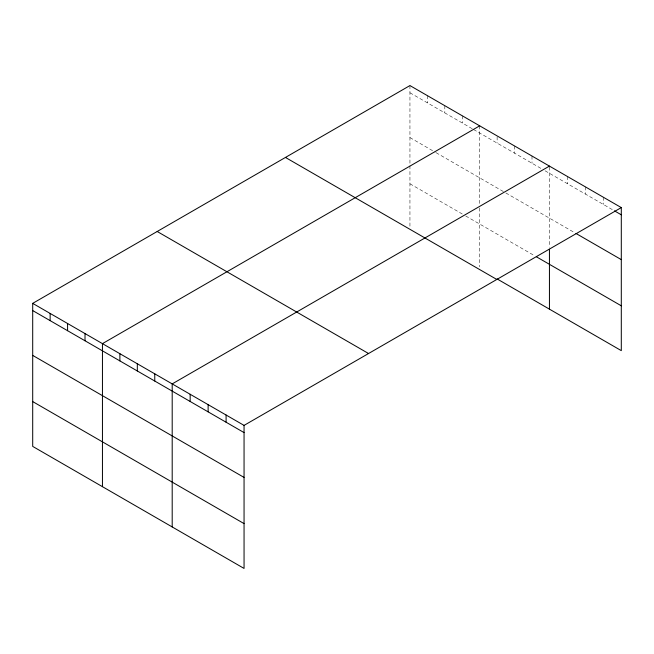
<?xml version="1.0" encoding="UTF-8"?>
<svg xmlns="http://www.w3.org/2000/svg" width="654" height="654" viewBox="0 0 654 654"><rect width="100%" height="100%" fill="white"/><g stroke="black" fill="none" stroke-linecap="round" stroke-linejoin="round"><path stroke-width="0.49" stroke-dasharray="3.27 2.45" d="M409.944 92.77L472.711 129.01M473.586 129.517L541.594 168.773M545.076 170.792L613.599 210.351M409.944 137.593L435.229 152.194M436.095 152.693L504.97 192.464M505.844 192.963L575.103 232.955M409.944 183.782L462.255 213.981M465.738 216L534.62 255.763M603.331 197.222L603.331 204.424M585.371 186.848L585.371 194.05M567.402 176.474L567.402 183.676M549.442 167.007L549.442 247.253M532.004 156.036L532.004 163.238M514.567 145.965L514.567 153.175M497.13 136.8L497.13 143.103M479.693 125.838L479.693 203.966M479.693 207.988L479.693 266.84M462.255 115.766L462.255 122.968M444.818 105.703L444.818 112.905M427.381 95.631L427.381 102.833M409.944 85.568L409.944 164.702M409.944 165.707L409.944 227.592"/><path stroke-width="0.98" d="M621.3 207.596L409.944 85.568L32.7 303.366L32.7 446.404L244.056 568.432L244.056 425.394L621.3 207.596L621.3 350.634L497.13 278.947M479.693 125.838L102.449 343.636L102.449 486.674M549.442 166.1L172.198 383.898L172.198 526.944M614.458 210.841L621.3 214.798M575.961 233.445L621.3 259.622M536.362 256.769L621.3 305.81M285.455 157.442L496.811 279.462M157.189 231.491L368.545 353.52M32.7 303.366L244.056 425.394M32.7 310.568L244.056 432.596M32.7 355.392L244.056 477.42M32.7 401.581L244.056 523.609M549.442 249.256L549.442 309.146M226.096 415.02L226.096 422.222M208.127 404.646L208.127 411.848M190.159 394.272L190.159 401.474M154.761 373.835L154.761 381.037M137.324 363.763L137.324 370.973M119.886 353.7L119.886 360.902M85.012 333.565L85.012 340.767M67.575 323.501L67.575 330.703M50.137 313.429L50.137 320.632"/></g></svg>
